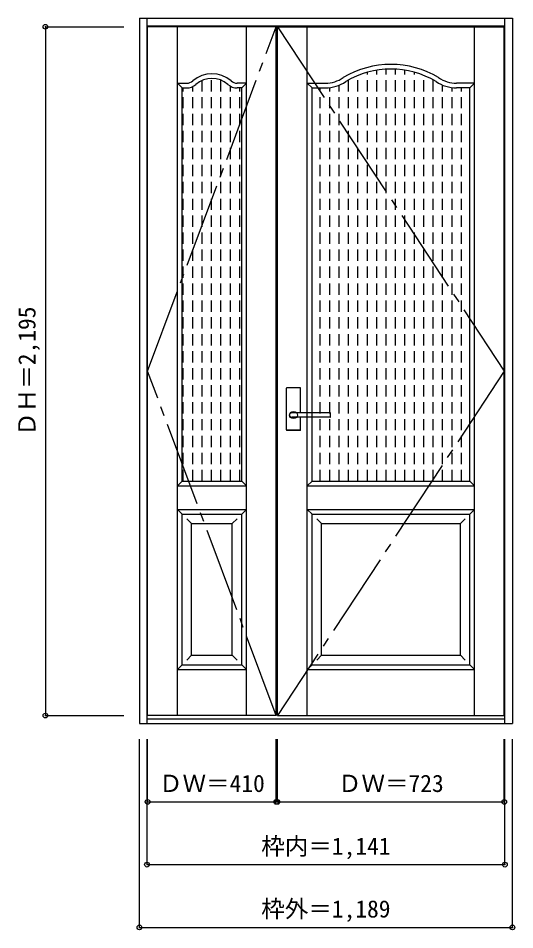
# Model space of a CAD drawing. Units: millimetres, scale not verified. Extents: x -857 to 726, y -1540 to 1364.
import ezdxf
from ezdxf.enums import TextEntityAlignment as Align

# ---------------------------------------------------------------- set-up
doc = ezdxf.new("R2010")
doc.units = ezdxf.units.MM
doc.header["$LTSCALE"] = 30
doc.header["$PDMODE"] = 32
doc.header["$PDSIZE"] = 15
doc.linetypes.add('CHAIN2', pattern=[12, 9, -1, 1, -1])
doc.linetypes.add('DASHED1', pattern=[1.8, 1.2, -0.6])
doc.layers.add('0-0', color=3, linetype='Continuous')
doc.layers.add('0-1_寸法', color=7, linetype='Continuous')
doc.styles.add('ＭＳ ゴシック', font='')
doc.styles.get('ＭＳ ゴシック').set_extended_font_data('MS Gothic')

msp = doc.modelspace()

# ---------------------------------------------------------------- linework, layer by layer
at = {"layer": '0-0'}
for p, q in [((-470.5, 1364.13), (-470.5, -882.87)), ((-470.5, 1364.13), (718.5, 1364.13)), ((-446.5, -882.87), (-446.5, 1364.13)), ((-446.5, 1340.13), (694.5, 1340.13)), ((-444.5, -857.87), (-444.5, 1337.13)), ((-34.5, 1337.13), (-444.5, 1337.13)), ((-34.5, -857.87), (-34.5, 1337.13)), ((-30.5, -857.87), (-30.5, 1337.13)), ((-30.5, 1337.13), (692.5, 1337.13)), ((692.5, -857.87), (692.5, 1337.13)), ((694.5, -882.87), (694.5, 1364.13)), ((718.5, 1364.13), (718.5, -882.87)), ((-334.5, -110.87), (-334.5, 1142.13)), ((-334.5, 1142.13), (-320, 1142.13)), ((-144.5, 1142.13), (-159, 1142.13)), ((79.5, 1142.13), (122, 1142.13)), ((79.5, -110.87), (79.5, 1142.13)), ((582.5, 1142.13), (540, 1142.13)), ((-2, 52.13), (-2, 185.13)), ((41.5, 186.63), (-0.5, 186.63)), ((43, 106.63), (43, 185.13)), ((137.5, 92.63), (15.5, 92.63)), ((43, 52.13), (43, 92.63)), ((138.5, 93.63), (138.5, 105.63)), ((41.5, 50.63), (-0.5, 50.63)), ((-334.5, -215.87), (-144.5, -215.87)), ((-334.5, -695.87), (-334.5, -215.87)), ((-144.5, -695.87), (-144.5, -215.87)), ((79.5, -215.87), (582.5, -215.87)), ((79.5, -695.87), (79.5, -215.87)), ((582.5, -695.87), (582.5, -215.87)), ((-334.5, -695.87), (-144.5, -695.87)), ((79.5, -695.87), (582.5, -695.87)), ((-446.5, -867.87), (694.5, -867.87)), ((-34.5, -857.87), (-444.5, -857.87)), ((-30.5, -857.87), (692.5, -857.87)), ((-470.5, -882.87), (718.5, -882.87))]:
    msp.add_line(p, q, dxfattribs=at)
at = {"layer": '0-0', "color": 7}
for p, q in [((-349.5, -857.87), (-349.5, 1337.13)), ((-129.5, -857.87), (-129.5, 1337.13)), ((64.5, -857.87), (64.5, 1337.13)), ((597.5, -857.87), (597.5, 1337.13)), ((-334.5, 1142.13), (-349.5, 1157.13)), ((-349.5, 1157.13), (-320, 1157.13)), ((-129.5, 1157.13), (-159, 1157.13)), ((-144.5, 1142.13), (-129.5, 1157.13)), ((79.5, 1142.13), (64.5, 1157.13)), ((64.5, 1157.13), (122, 1157.13)), ((597.5, 1157.13), (540, 1157.13)), ((582.5, 1142.13), (597.5, 1157.13)), ((-334.5, -110.87), (-349.5, -125.87)), ((-144.5, -110.87), (-129.5, -125.87)), ((79.5, -110.87), (64.5, -125.87)), ((582.5, -110.87), (597.5, -125.87)), ((-349.5, -125.87), (-129.5, -125.87)), ((64.5, -125.87), (597.5, -125.87)), ((-349.5, -200.87), (-334.5, -215.87)), ((-349.5, -200.87), (-129.5, -200.87)), ((-129.5, -200.87), (-144.5, -215.87)), ((64.5, -200.87), (79.5, -215.87)), ((64.5, -200.87), (597.5, -200.87)), ((597.5, -200.87), (582.5, -215.87)), ((-319.5, -230.87), (-304.5, -245.87)), ((-159.5, -230.87), (-174.5, -245.87)), ((94.5, -230.87), (109.5, -245.87)), ((567.5, -230.87), (552.5, -245.87)), ((-304.5, -665.87), (-304.5, -245.87)), ((-304.5, -245.87), (-174.5, -245.87)), ((-174.5, -665.87), (-174.5, -245.87)), ((109.5, -665.87), (109.5, -245.87)), ((109.5, -245.87), (552.5, -245.87)), ((552.5, -665.87), (552.5, -245.87)), ((-304.5, -665.87), (-319.5, -680.87)), ((-304.5, -665.87), (-174.5, -665.87)), ((-174.5, -665.87), (-159.5, -680.87)), ((109.5, -665.87), (94.5, -680.87)), ((109.5, -665.87), (552.5, -665.87)), ((552.5, -665.87), (567.5, -680.87)), ((-334.5, -695.87), (-349.5, -710.87)), ((-144.5, -695.87), (-129.5, -710.87)), ((79.5, -695.87), (64.5, -710.87)), ((582.5, -695.87), (597.5, -710.87)), ((-349.5, -710.87), (-129.5, -710.87)), ((64.5, -710.87), (597.5, -710.87))]:
    msp.add_line(p, q, dxfattribs=at)
at = {"layer": '0-0', "color": 4, "linetype": 'DASHED1'}
for p, q in [((256, -110.87), (256, 1191.9)), ((286, -110.87), (286, 1198.49)), ((316, -110.87), (316, 1201.73)), ((346, -110.87), (346, 1201.73)), ((376, -110.87), (376, 1198.49)), ((406, -110.87), (406, 1191.9)), ((-270.8, -110.87), (-270.8, 1165.57)), ((-240.8, -110.87), (-240.8, 1172.12)), ((-210.8, -110.87), (-210.8, 1166.66)), ((196, -110.87), (196, 1167.43)), ((226, -110.87), (226, 1181.7)), ((436, -110.87), (436, 1181.7)), ((466, -110.87), (466, 1167.43)), ((-330.8, -110.87), (-330.8, 1142.13)), ((-300.8, -110.87), (-300.8, 1146.43)), ((-180.8, -110.87), (-180.8, 1147.76)), ((-150.8, -110.87), (-150.8, 1142.13)), ((106, -110.87), (106, 1142.13)), ((136, -110.87), (136, 1142.98)), ((166, -110.87), (166, 1150.88)), ((496, -110.87), (496, 1150.88)), ((526, -110.87), (526, 1142.98)), ((556, -110.87), (556, 1142.13))]:
    msp.add_line(p, q, dxfattribs=at)
at = {"layer": '0-0', "color": 4}
for p, q in [((-1.5, 52.13), (-1.5, 185.13)), ((41.5, 186.13), (-0.5, 186.13)), ((42.5, 106.63), (42.5, 185.13)), ((42.5, 52.13), (42.5, 92.63)), ((41.5, 51.13), (-0.5, 51.13))]:
    msp.add_line(p, q, dxfattribs=at)
at = {"layer": '0-0', "color": 7, "linetype": 'CHAIN2'}
for points in [[(-34.5, -857.87), (-444.5, 239.63), (-34.5, 1337.13)], [(-30.5, 1337.13), (692.5, 239.63), (-30.5, -857.87)]]:
    msp.add_lwpolyline(points, dxfattribs=at)
at = {"layer": '0-0'}
for points in [[(-334.5, -110.87), (-144.5, -110.87), (-144.5, 1142.13)], [(79.5, -110.87), (582.5, -110.87), (582.5, 1142.13)], [(137.5, 106.63), (15.68, 106.63), (15.5, 106.63)]]:
    msp.add_lwpolyline(points, dxfattribs=at)
at = {"layer": '0-0', "color": 7}
for centre, radius, start, end in [((331, 922.13), 295, 58.96133, 121.03607), ((-320, 1187.13), 30, 270, 310.87888), ((-239.5, 1094.13), 93, 49.12112, 130.87888), ((-159, 1187.13), 30, 229.12112, 270), ((122, 1257.13), 100, 270, 304.68269), ((540, 1257.13), 100, 235.32419, 270)]:
    msp.add_arc(centre, radius, start, end, dxfattribs=at)
at = {"layer": '0-0'}
for centre, radius, start, end in [((331, 922.13), 280, 59.05447, 120.94269), ((-239.5, 1094.13), 78, 49.12112, 130.87888), ((122, 1257.13), 115, 270, 304.43433), ((540, 1257.13), 115, 235.57191, 269.99998), ((-320, 1187.13), 45, 270, 310.87888), ((-159, 1187.13), 45, 229.12112, 270), ((-0.5, 185.13), 1.5, 90, 180), ((41.5, 185.13), 1.5, 0, 90), ((137.5, 105.63), 1, 0, 90), ((137.5, 93.63), 1, 270, 0), ((-0.5, 52.13), 1.5, 180, 270), ((41.5, 52.13), 1.5, 270, 0)]:
    msp.add_arc(centre, radius, start, end, dxfattribs=at)
at = {"layer": '0-0', "color": 4}
for centre, start, end in [((-0.5, 185.13), 90, 180), ((41.5, 185.13), 0, 90), ((-0.5, 52.13), 180, 270), ((41.5, 52.13), 270, 0)]:
    msp.add_arc(centre, 1, start, end, dxfattribs=at)
at = {"layer": '0-0'}
msp.add_ellipse((20.5, 99.63), major_axis=(-13, 0), ratio=0.865384, dxfattribs=at)
msp.add_ellipse((15.5, 99.63), major_axis=(-8, 0), ratio=0.875, start_param=4.712389, end_param=7.8539816, dxfattribs=at)
at = {"layer": '0-1_寸法', "color": 4}
for p, q in [((-770.5, 1337.13), (-770.5, -857.87)), ((-770.5, 1337.13), (-520.5, 1337.13)), ((-770.5, -857.87), (-520.5, -857.87)), ((-470.5, -1532.87), (-470.5, -932.87)), ((-446.5, -1332.87), (-446.5, -932.87)), ((-444.5, -1132.87), (-444.5, -932.87)), ((-34.5, -1132.87), (-34.5, -932.87)), ((692.5, -1132.87), (692.5, -932.87)), ((694.5, -1332.87), (694.5, -932.87)), ((718.5, -1532.87), (718.5, -932.87)), ((-30.5, -1132.87), (692.5, -1132.87)), ((-446.5, -1332.87), (694.5, -1332.87)), ((-470.5, -1532.87), (718.5, -1532.87))]:
    msp.add_line(p, q, dxfattribs=at)
msp.add_lwpolyline([(-444.5, -1132.87), (-34.5, -1132.87), (-30.5, -1132.87), (-30.5, -932.87)], dxfattribs=at)
at = {"layer": '0-1_寸法'}
for p in [(-770.5, 1337.13), (-770.5, -857.87), (-444.5, -1132.87), (-34.5, -1132.87), (-30.5, -1132.87), (692.5, -1132.87), (-446.5, -1332.87), (694.5, -1332.87), (-470.5, -1532.87), (718.5, -1532.87)]:
    msp.add_point(p, dxfattribs=at)

# ---------------------------------------------------------------- texts
at = {"layer": '0-1_寸法', "style": 'ＭＳ ゴシック'}
msp.add_text('ＤＨ＝2,195', height=54.99, rotation=90, dxfattribs=at).set_placement((-785.5, 33.38), align=Align.BOTTOM_LEFT)
for s, p in [('ＤＷ＝410', (-408.25, -1117.87)), ('ＤＷ＝723', (162.25, -1117.87)), ('枠内＝1,141', (-82.25, -1317.87)), ('枠外＝1,189', (-82.25, -1517.87))]:
    msp.add_text(s, height=54.99, dxfattribs=at).set_placement(p, align=Align.BOTTOM_LEFT)

doc.saveas('drawing.dxf')
